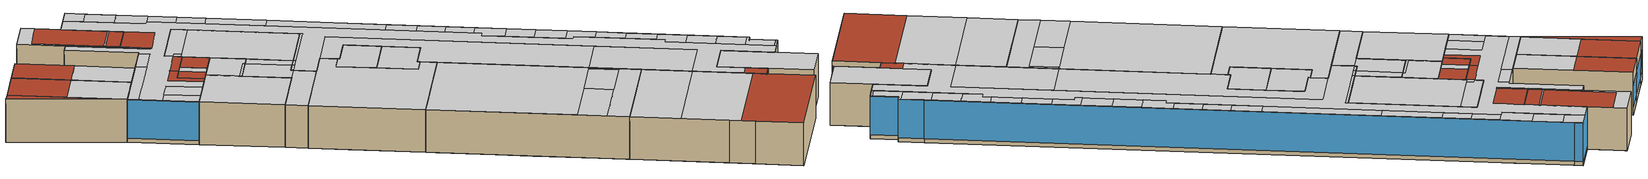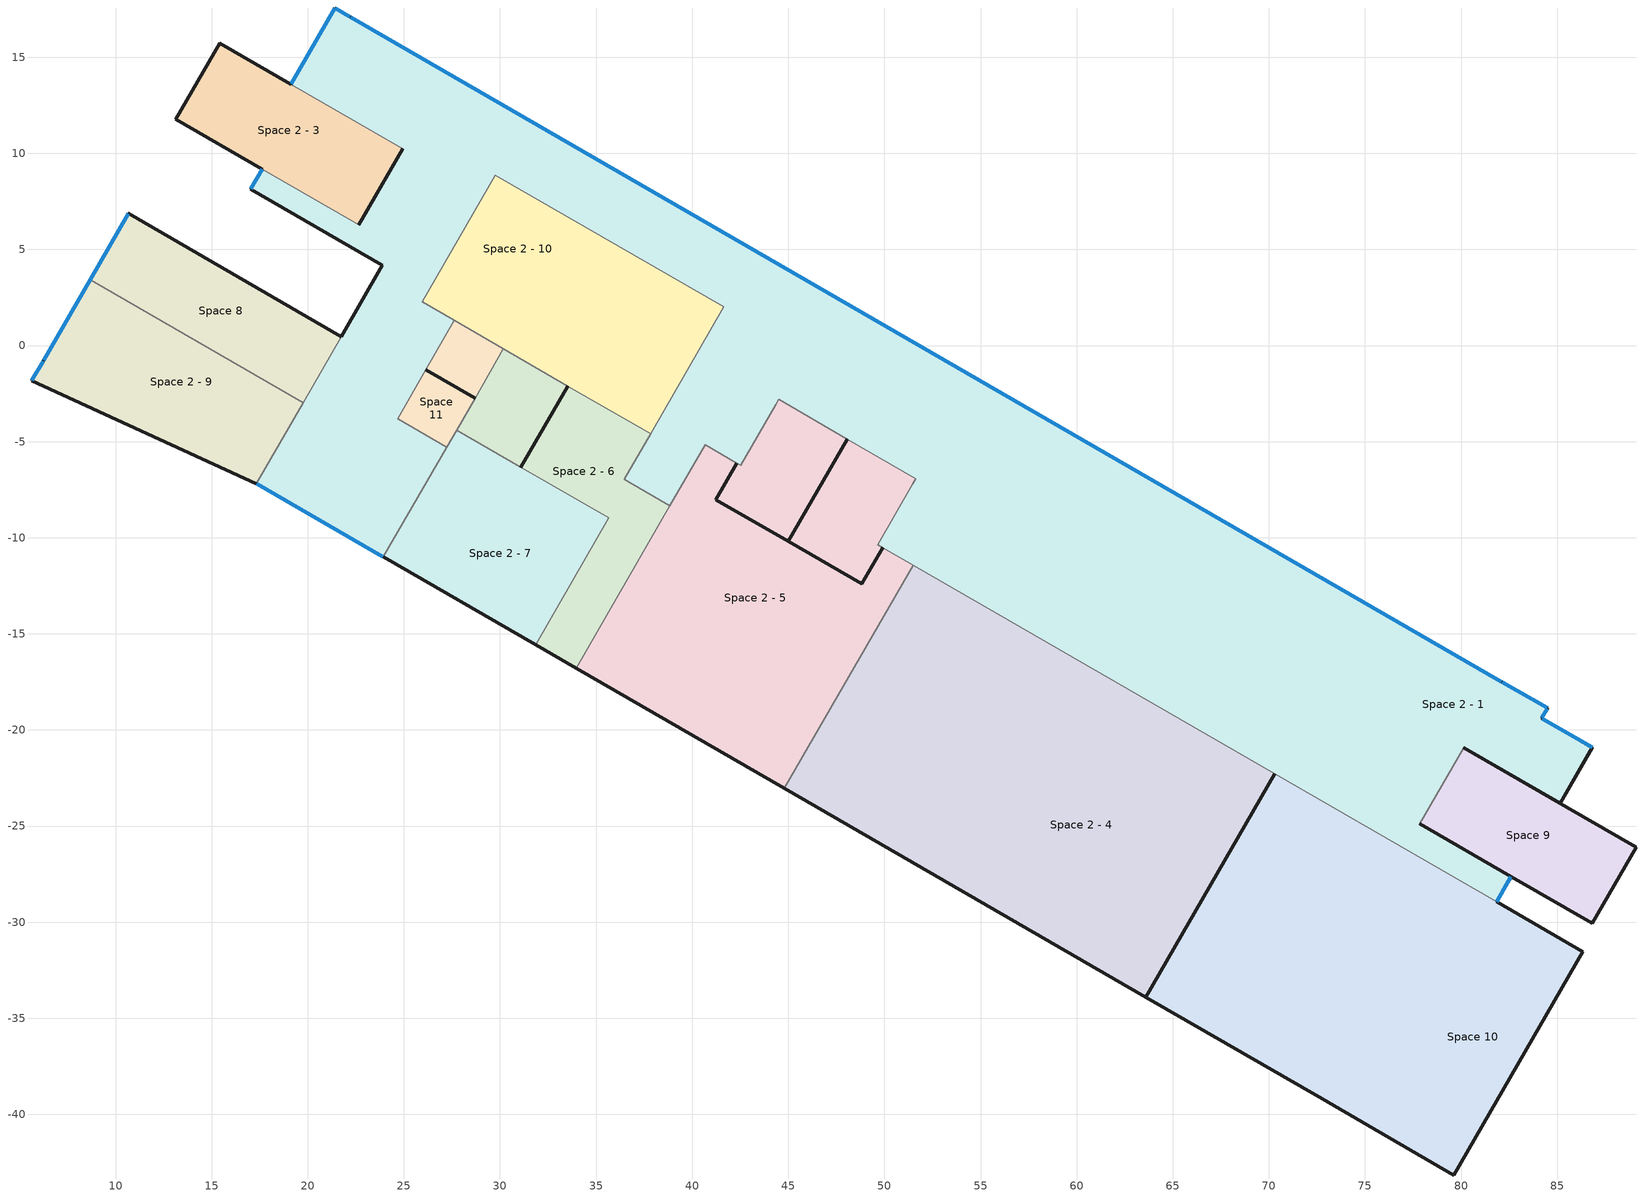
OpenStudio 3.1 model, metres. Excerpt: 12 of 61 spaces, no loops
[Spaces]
Space 2 - 1
 floor to Space 1 - 1: 37.83,-4.59 38.9,-2.75 43.12,-5.18 42.52,-6.24 40.67,-5.17 40.36,-5.7 39.31,-5.09 39.15,-5.36 z4.88; 72.17,-22.54 73.37,-20.47 76.22,-22.12 75.02,-24.19 z4.88; 17.79,-6.39 21.66,0.3 23.31,-0.65 19.44,-7.35 z4.88; 25.77,1.94 25.96,2.26 27.62,1.3 27.43,0.98 z4.88; 73.37,-20.47 74.56,-18.41 77.41,-20.05 76.22,-22.12 z4.88; 21.03,-9.32 21.22,-8.98 24.13,-10.66 23.93,-11 z4.88
 floor to Space 1: 51.64,-7.47 54.92,-1.79 57.65,-3.36 54.37,-9.05 z4.88; 26.77,4.26 31.19,11.91 36.48,8.86 34.8,5.96 29.77,8.86 27.02,4.11 z4.88; 50.25,-9.3 51.39,-7.33 51.64,-7.47 50.5,-9.44 z4.88; 34.8,5.96 36.48,8.86 41.83,5.77 40.15,2.87 z4.88; 51.39,-7.33 51.62,-6.92 49.49,-5.69 52.54,-0.41 54.92,-1.79 51.64,-7.47 z4.88; 38.9,-2.75 41.64,2.01 40.15,2.87 41.83,5.77 47.21,2.66 42.79,-4.99 z4.88; 64.57,-17.56 67.41,-12.65 72.1,-15.36 71.39,-16.58 74.56,-18.41 73.34,-20.52 70.7,-18.99 69.79,-20.58 z4.88; 58.9,-14.29 63.32,-6.64 73.68,-12.62 72.1,-15.36 67.41,-12.65 64.57,-17.56 z4.88; 53.23,-11.02 57.65,-3.36 63.32,-6.64 58.9,-14.29 z4.88; 20.05,13.06 22.34,17.02 25.9,14.97 23.61,11.01 z4.88
 floor to Space 1 (Interior Floor): 28.9,7.95 26.77,4.26 22.8,6.55 24.93,10.25 z4.88; 54.37,-9.05 53.23,-11.02 50.5,-9.44 51.64,-7.47 z4.88; 52.54,-0.41 49.49,-5.69 44.5,-2.81 43.12,-5.18 42.79,-4.99 47.21,2.66 z4.88; 22.34,17.02 20.05,13.06 19.13,13.6 21.41,17.56 z4.88
 floor to Space 7: 37.78,-7.73 39.31,-5.09 40.36,-5.7 38.84,-8.34 z4.88
 floor to Space 1 - 6 (Interior Floor): 39.15,-5.36 37.78,-7.73 36.46,-6.97 37.83,-4.59 z4.88
 floor to Space 1 - 1 (Interior Floor): 84.5,-18.87 84.19,-19.39 86.81,-20.9 85.16,-23.82 80.14,-20.93 77.86,-24.88 81.02,-26.71 80.26,-28.03 49.64,-10.36 50.25,-9.3 69.79,-20.58 70.7,-18.99 73.34,-20.52 72.17,-22.54 75.02,-24.19 77.41,-20.05 71.39,-16.58 73.68,-12.62 z4.88; 26.26,2.79 20.17,-7.77 19.44,-7.35 23.31,-0.65 21.66,0.3 23.89,4.16 z4.88; 86.83,-20.92 85.16,-23.82 86.81,-20.9 z4.88; 25.39,-8.47 24.13,-10.66 21.22,-8.98 22.49,-6.8 z4.88; 26.09,-7.26 25.39,-8.47 22.8,-6.98 23.5,-5.76 z4.88; 27.09,1.18 21.48,-8.53 20.17,-7.77 25.77,1.94 z4.88; 27.4,1 22.8,-6.98 22.49,-6.8 27.09,1.18 z4.88
 floor to Space 1 - 7: 17.33,-7.19 17.79,-6.39 21.48,-8.53 21.03,-9.32 z4.88
 floor ground (ExtSlabCarpet 4in ClimateZone 1-8): 27.43,0.98 24.67,-3.81 27.23,-5.29 26.09,-7.26 23.5,-5.76 27.4,1 z4.88; 82.61,-27.63 81.85,-28.95 80.26,-28.03 81.02,-26.71 z4.88; 27.02,4.11 26.26,2.79 22.04,5.23 22.65,6.29 22.8,6.55 z4.88; 22.65,6.29 22.04,5.23 17.02,8.13 17.63,9.18 z4.88
 floor to Space 6 (Interior Floor): 27.82,13.86 25.54,9.9 23.61,11.01 25.9,14.97 z4.88
 floor to Space 6: 25.54,9.9 27.82,13.86 31.19,11.91 28.9,7.95 z4.88
 wall outside (ASHRAE 189.1-2009 ExtWall Mass ClimateZone 5): 24.93,10.25 22.8,6.55 22.65,6.29 / 17.33,-7.19 23.93,-11 / 17.63,9.18 17.02,8.13 23.89,4.16 21.75,0.47 / 77.86,-24.88 82.61,-27.63 / 81.85,-28.95 82.61,-27.63 / 80.14,-20.93 85.16,-23.82 86.83,-20.92 84.19,-19.39 84.5,-18.87 82.12,-17.49 22.2,17.1 21.41,17.56 19.13,13.6 z4.88:9.75; 85.16,-23.82 86.81,-20.9 z4.88:9.73
 wall to Space 2 - 6: 37.83,-4.59 36.46,-6.97 z4.88:9.75
 wall to Space 2 - 5 (Interior Wall): 38.84,-8.34 40.67,-5.17 / 42.32,-6.13 42.52,-6.24 44.34,-3.07 44.5,-2.81 48.06,-4.87 / 51.47,-7.19 49.64,-10.36 z4.88:9.75
 wall to Space 10: 70.31,-22.29 81.85,-28.95 z4.88:9.75
 wall to Space 2 - 10 (Interior Wall): 27.62,1.3 25.96,2.26 29.77,8.86 41.64,2.01 37.83,-4.59 z4.88:9.75
 wall to Space 2 - 5: 48.06,-4.87 51.62,-6.92 51.47,-7.19 / 49.64,-10.36 49.91,-10.51 51.49,-11.42 / 40.67,-5.17 42.32,-6.13 z4.88:9.75
 wall to Space 2 - 7 (Interior Wall): 23.93,-11 27.23,-5.29 z4.88:9.75
 wall to Space 11 (Interior Wall): 24.67,-3.81 26.14,-1.25 z4.88:9.75
 wall to Space 2 - 9 (Interior Wall): 19.76,-2.98 17.33,-7.19 z4.88:9.75
 wall to Space 2 - 3 (Interior Wall): 19.13,13.6 23.41,11.13 24.93,10.25 z4.88:9.75
 wall to Space 11: 26.14,-1.25 27.62,1.3 / 27.23,-5.29 24.67,-3.81 z4.88:9.75
 wall to Space 9 (Interior Wall): 77.86,-24.88 80.14,-20.93 z4.88:9.75
 wall to Space 2 - 3: 22.65,6.29 17.63,9.18 z4.88:9.75
 wall to Space 2 - 6 (Interior Wall): 36.46,-6.97 36.73,-7.12 38.84,-8.34 z4.88:9.75
 wall to Space 2 - 4 (Interior Wall): 51.49,-11.42 70.31,-22.29 z4.88:9.75
 wall to Space 8: 21.75,0.47 19.76,-2.98 z4.88:9.75
 window (ASHRAE 189.1-2009 ExtWindow ClimateZone 4-5): 84.21,-19.37 84.49,-18.89 / 22.18,17.11 21.43,17.55 / 86.81,-20.9 84.22,-19.41 / 82.1,-17.48 22.23,17.09 z5.34:9.73; 84.48,-18.85 82.15,-17.51 z5.33:9.73; 21.4,17.54 19.14,13.62 z5.29:9.73; 17.35,-7.2 23.91,-10.98 z5.31:9.73; 17.63,9.18 17.04,8.15 z5.19:9.73; 81.86,-28.93 82.6,-27.65 z5.57:9.55
 ceiling to Space 3 - 7 (Interior Ceiling): 67.33,-11.42 67.64,-10.89 69.62,-12.04 70.39,-10.72 67.68,-9.15 66.61,-11 z9.75; 72.41,-13.64 73.17,-12.32 70.39,-10.72 69.62,-12.04 z9.75; 85.87,-22.12 86.63,-20.8 84.19,-19.39 84.5,-18.87 84.26,-18.73 83.19,-20.58 z9.75; 58.45,-5.59 59.21,-4.27 56.51,-2.7 55.74,-4.02 z9.75
 ceiling to Space 12 (Interior Ceiling): 22.2,14.64 23.27,16.49 21.41,17.56 20.35,15.71 z9.75
 ceiling to Space 14: 22.8,6.55 22.65,6.29 25.55,4.61 25.7,4.87 z9.75
 ceiling to Space 3 - 10: 37.83,-4.59 37.15,-5.77 37.42,-5.93 38.1,-4.75 z9.75; 37.15,-5.77 36.46,-6.97 36.73,-7.12 37.42,-5.93 z9.75
 ceiling to Space 3 - 9 (Interior Ceiling): 65.49,-19.5 68.53,-14.22 43.72,0.11 40.67,-5.17 42.52,-6.24 44.5,-2.81 51.62,-6.92 49.64,-10.36 z9.75; 74.98,-24.99 78.03,-19.71 68.53,-14.22 65.49,-19.5 z9.75
 ceiling to Space 3 - 12: 41.64,2.01 37.83,-4.59 38.1,-4.75 41.91,1.85 z9.75
 ceiling to Space 3 - 7: 86.63,-20.8 85.87,-22.12 86.07,-22.24 86.83,-20.92 z9.75; 53.86,-1.17 53.1,-2.49 55.74,-4.02 56.51,-2.7 z9.75; 59.21,-4.27 58.45,-5.59 59.19,-6.01 58.88,-6.54 61.02,-7.78 62.09,-5.93 z9.75; 73.17,-12.32 72.41,-13.64 75.22,-15.27 75.99,-13.95 z9.75; 81.51,-17.14 80.44,-18.99 83.19,-20.58 84.26,-18.73 z9.75; 78.73,-15.54 77.67,-17.38 80.44,-18.99 81.51,-17.14 z9.75; 75.99,-13.95 75.22,-15.27 76.08,-15.77 75.78,-16.29 77.67,-17.38 78.73,-15.54 z9.75; 64.83,-7.51 63.76,-9.36 66.61,-11 67.68,-9.15 z9.75; 62.09,-5.93 61.02,-7.78 63.76,-9.36 64.83,-7.51 z9.75
 ceiling to Space 3 - 1 (Interior Ceiling): 20.53,-9.03 22.56,-5.52 25.96,-7.48 26.76,-6.09 23.36,-4.13 26.78,1.79 25.96,2.26 29.77,8.86 41.91,1.85 36.73,-7.12 38.84,-8.34 43.72,0.11 78.03,-19.71 74.98,-24.99 79.73,-27.73 80.5,-26.41 77.86,-24.88 80.14,-20.93 85.16,-23.82 86.07,-22.24 75.78,-16.29 76.08,-15.77 67.64,-10.89 67.33,-11.42 58.88,-6.54 59.19,-6.01 28.31,11.82 28,11.29 20.35,15.71 19.13,13.6 27.84,8.57 25.55,4.61 17.63,9.18 17.02,8.13 23.89,4.16 23.73,3.9 24.79,3.29 18.39,-7.8 z9.75; 23.93,-11 24.76,-9.55 21.36,-7.59 20.53,-9.03 z9.75
 ceiling to Space 15 (Interior Ceiling): 23.01,0.21 24.79,3.29 23.73,3.9 21.95,0.82 z9.75
 ceiling to Space 12: 40.01,6.82 39.24,5.5 50.29,-0.88 51.05,0.44 z9.75; 34.44,10.04 33.67,8.72 39.24,5.5 40.01,6.82 z9.75; 51.05,0.44 50.29,-0.88 53.1,-2.49 53.86,-1.17 z9.75; 26.15,14.82 25.08,12.97 28,11.29 29.07,13.14 z9.75; 29.07,13.14 28.31,11.82 30.99,10.27 31.75,11.59 z9.75; 31.75,11.59 30.99,10.27 33.67,8.72 34.44,10.04 z9.75; 23.27,16.49 22.2,14.64 25.08,12.97 26.15,14.82 z9.75
 ceiling to Space 3 - 3 (Interior Ceiling): 18.39,-7.8 23.01,0.21 21.95,0.82 17.33,-7.19 z9.75
 ceiling to Space 3 - 1: 22.56,-5.52 21.36,-7.59 24.76,-9.55 25.96,-7.48 z9.75
 roof outside (ASHRAE 189.1-2009 ExtRoof IEAD ClimateZone 2-5): 25.7,4.87 27.84,8.57 24.93,10.25 22.8,6.55 z9.75; 81.85,-28.95 82.61,-27.63 80.5,-26.41 79.73,-27.73 z9.75; 26.76,-6.09 27.23,-5.29 24.67,-3.81 25.58,-2.23 24.74,-1.74 23.36,-4.13 z9.75; 25.58,-2.23 27.62,1.3 26.78,1.79 24.74,-1.74 z9.75
Space 2 - 9
 floor to Space 1 - 8 (Interior Floor): 10.11,-2.54 9.58,-3.46 11.05,-4.32 5.64,-1.84 6.45,-0.43 z4.88
 floor ground (ExtSlabCarpet 4in ClimateZone 1-8): 19.76,-2.98 17.33,-7.19 11.05,-4.32 9.58,-3.46 10.11,-2.54 6.45,-0.43 8.67,3.42 z4.88
 wall outside (ASHRAE 189.1-2009 ExtWall Mass ClimateZone 5): 8.67,3.42 6.25,-0.79 5.64,-1.84 17.33,-7.19 z4.88:9.75
 wall to Space 8: 19.76,-2.98 8.67,3.42 z4.88:9.75
 window (ASHRAE 189.1-2009 ExtWindow ClimateZone 4-5): 8.67,3.42 6.26,-0.76 z5.78:8.23; 6.23,-0.81 5.65,-1.82 z5.78:8.22
 ceiling to Space 3 - 4: 16.54,-6.73 16.5,-6.81 17.33,-7.19 z9.75
 ceiling to Space 3 - 3 (Interior Ceiling): 17.33,-7.19 19.76,-2.98 14.22,0.22 11.79,-3.99 z9.75
 roof outside (ASHRAE 189.1-2009 ExtRoof IEAD ClimateZone 2-5): 5.64,-1.84 16.5,-6.81 16.54,-6.73 6.25,-0.79 z9.75; 11.79,-3.99 14.22,0.22 8.67,3.42 6.25,-0.79 z9.75
Space 2 - 3
 floor to Space 1 - 10: 21.27,7.43 23.41,11.13 23.61,11.01 21.48,7.31 z4.88; 13.56,11.88 15.69,15.58 16.75,14.97 14.62,11.27 z4.88; 14.62,11.27 16.75,14.97 23.41,11.13 21.27,7.43 z4.88
 floor to Space 1 - 1 (Interior Floor): 17.78,9.45 17.63,9.18 13.41,11.62 13.56,11.88 z4.88
 floor to Space 1 (Interior Floor): 24.93,10.25 22.8,6.55 21.48,7.31 23.61,11.01 z4.88
 floor ground (ExtSlabCarpet 4in ClimateZone 1-8): 22.8,6.55 22.65,6.29 17.63,9.18 17.78,9.45 z4.88; 15.37,15.03 13.41,11.62 13.14,11.77 15.11,15.18 z4.88; 15.69,15.58 15.37,15.03 15.11,15.18 15.43,15.73 z4.88
 wall outside (ASHRAE 189.1-2009 ExtWall Mass ClimateZone 5): 19.13,13.6 15.43,15.73 13.14,11.77 17.63,9.18 / 22.65,6.29 24.93,10.25 z4.88:9.75
 ceiling to Space 3 - 6 (Interior Ceiling): 17.63,9.18 17.78,9.45 14.62,11.27 16.75,14.97 15.43,15.73 13.14,11.77 z9.75; 17.63,9.18 21.33,7.05 21.48,7.31 17.78,9.45 z9.75; 21.48,7.31 23.61,11.01 23.41,11.13 21.27,7.43 z9.75
 roof outside (ASHRAE 189.1-2009 ExtRoof IEAD ClimateZone 2-5): 22.65,6.29 22.8,6.55 21.48,7.31 21.33,7.05 z9.75; 21.27,7.43 23.41,11.13 16.75,14.97 14.62,11.27 z9.75; 22.8,6.55 24.93,10.25 23.61,11.01 21.48,7.31 z9.75
Space 2 - 4
 floor to Space 1 - 4 (Interior Floor): 58.28,-22.51 55.76,-26.86 52.3,-24.87 54.82,-20.51 z4.88; 61.08,-17.66 59.68,-20.07 56.22,-18.08 57.62,-15.66 z4.88; 59.68,-20.07 58.28,-22.51 54.82,-20.51 56.22,-18.08 z4.88
 floor to Space 1 - 1: 51.19,-11.95 51.49,-11.42 70.31,-22.29 70,-22.81 z4.88
 floor ground (ExtSlabCarpet 4in ClimateZone 1-8): 70,-22.81 67.54,-27.08 66.53,-26.5 68.99,-22.23 z4.88; 68.99,-22.23 66.53,-26.5 67.54,-27.08 63.6,-33.9 63.21,-33.67 65.7,-29.37 63.19,-27.92 67.11,-21.14 z4.88; 57.62,-15.66 51.22,-26.75 45.72,-23.57 47.93,-19.74 51.21,-21.63 55.39,-14.38 z4.88; 65.7,-29.37 63.21,-33.67 60.71,-32.23 63.19,-27.92 z4.88; 64.77,-19.79 62.37,-23.94 64.71,-25.29 60.71,-32.23 54.68,-28.75 61.08,-17.66 z4.88
 floor to Space 7: 44.78,-23.04 47,-19.2 47.93,-19.74 45.72,-23.57 z4.88; 47,-19.2 51.19,-11.95 55.39,-14.38 51.21,-21.63 z4.88
 floor to Space 1 - 4: 51.22,-26.75 52.3,-24.87 55.76,-26.86 54.68,-28.75 z4.88; 62.37,-23.94 64.77,-19.79 67.11,-21.14 64.71,-25.29 z4.88
 wall outside (ASHRAE 189.1-2009 ExtWall Mass ClimateZone 5): 44.78,-23.04 63.6,-33.9 / 70.31,-22.29 63.6,-33.9 z4.88:9.75
 wall to Space 2 - 5 (Interior Wall): 51.49,-11.42 44.78,-23.04 z4.88:9.75
 ceiling to Space 3 - 9 (Interior Ceiling): 61.53,-32.71 65.28,-26.21 62.53,-24.62 58.78,-31.12 z9.75; 65.28,-26.21 68.05,-21.42 65.29,-19.83 62.53,-24.62 z9.75
 ceiling to Space 3 - 9: 65.49,-19.5 65.29,-19.83 68.05,-21.42 61.53,-32.71 63.6,-33.9 70.31,-22.29 z9.75; 51.49,-11.42 44.78,-23.04 58.78,-31.12 65.49,-19.5 z9.75
Space 11
 floor ground (ExtSlabCarpet 4in ClimateZone 1-8): 28.9,0.56 28.71,0.24 27.43,0.98 27.62,1.3 z4.88; 29.99,-0.5 28.7,-2.73 26.14,-1.25 27.43,0.98 z4.88; 30.18,-0.17 29.99,-0.5 28.71,0.24 28.9,0.56 z4.88; 28.7,-2.73 27.23,-5.29 24.67,-3.81 26.14,-1.25 z4.88
 wall outside (ASHRAE 189.1-2009 ExtWall Mass ClimateZone 5): 26.14,-1.25 28.7,-2.73 z4.88:9.75
 wall to Space 2 - 6 (Interior Wall): 27.74,-4.4 28.7,-2.73 30.18,-0.17 z4.88:9.75
 wall to Space 2 - 10 (Interior Wall): 30.18,-0.17 27.62,1.3 z4.88:9.75
 wall to Space 2 - 7: 27.23,-5.29 27.74,-4.4 z4.88:9.75
 ceiling to Space 13 (Interior Ceiling): 28.14,-3.71 28.7,-2.73 26.14,-1.25 25.58,-2.23 z9.75
 roof outside (ASHRAE 189.1-2009 ExtRoof IEAD ClimateZone 2-5): 28.7,-2.73 30.18,-0.17 27.62,1.3 26.14,-1.25 z9.75; 27.23,-5.29 28.14,-3.71 25.58,-2.23 24.67,-3.81 z9.75
Space 2 - 6
 floor to Space 7 (Interior Floor): 38.84,-8.34 33.96,-16.79 32.91,-16.18 37.78,-7.73 z4.88
 floor to Space 1 - 5: 31.85,-15.57 35.05,-10.03 36.11,-10.64 32.91,-16.18 z4.88
 floor to Space 1 - 6: 31.09,-6.33 33.53,-2.11 34.13,-2.46 31.69,-6.68 z4.88; 35.05,-10.03 35.66,-8.97 31.69,-6.68 34.13,-2.46 37.83,-4.59 36.46,-6.97 37.78,-7.73 36.11,-10.64 z4.88
 floor to Space 1 - 6 (Interior Floor): 33.53,-2.11 31.09,-6.33 28.8,-5.01 31.24,-0.78 z4.88
 floor ground (ExtSlabCarpet 4in ClimateZone 1-8): 31.05,-1.11 28.8,-5.01 27.74,-4.4 29.99,-0.5 z4.88
 floor to Space 1 - 1 (Interior Floor): 31.24,-0.78 31.05,-1.11 29.99,-0.5 30.18,-0.17 z4.88
 wall outside (ASHRAE 189.1-2009 ExtWall Mass ClimateZone 5): 31.85,-15.57 33.96,-16.79 / 33.53,-2.11 31.09,-6.33 z4.88:9.75
 wall to Space 2 - 5 (Interior Wall): 33.96,-16.79 38.84,-8.34 z4.88:9.75
 wall to Space 2 - 7: 31.09,-6.33 35.66,-8.97 31.85,-15.57 z4.88:9.75
 wall to Space 2 - 10: 37.83,-4.59 33.53,-2.11 z4.88:9.75
 wall to Space 2 - 10 (Interior Wall): 33.53,-2.11 30.18,-0.17 z4.88:9.75
 wall to Space 2 - 7 (Interior Wall): 27.74,-4.4 31.09,-6.33 z4.88:9.75
 ceiling to Space 3 - 10 (Interior Ceiling): 33.96,-16.79 38.84,-8.34 36.73,-7.12 31.85,-15.57 z9.75; 37.15,-5.77 37.83,-4.59 33.53,-2.11 32.85,-3.29 z9.75; 31.09,-6.33 32.85,-3.29 32.65,-3.17 30.89,-6.21 z9.75; 30.89,-6.21 32.65,-3.17 32.85,-3.29 33.53,-2.11 30.18,-0.17 27.74,-4.4 z9.75
 ceiling to Space 3 - 10: 32.85,-3.29 31.09,-6.33 35.66,-8.97 36.73,-7.12 36.46,-6.97 37.15,-5.77 z9.75
Space 10
 floor ground (ExtSlabCarpet 4in ClimateZone 1-8): 71.29,-23.56 68.83,-27.82 67.54,-27.08 70,-22.81 z4.88; 86.33,-31.54 79.63,-43.15 74.88,-40.41 81.58,-28.8 z4.88
 floor to Space 1 - 3: 70.92,-38.12 77.62,-26.51 81.58,-28.8 74.88,-40.41 z4.88
 floor to Space 1 - 1 (Interior Floor): 77.62,-26.51 77.32,-27.04 70,-22.81 70.31,-22.29 z4.88
 floor to Space 1 - 4 (Interior Floor): 74.86,-31.3 70.92,-38.12 63.6,-33.9 67.54,-27.08 z4.88; 77.32,-27.04 74.86,-31.3 68.83,-27.82 71.29,-23.56 z4.88
 wall outside (ASHRAE 189.1-2009 ExtWall Mass ClimateZone 5): 70.31,-22.29 63.6,-33.9 72.76,-39.19 75.14,-40.56 79.63,-43.15 86.33,-31.54 81.85,-28.95 z4.88:9.75
 ceiling to Space 3 - 9: 70.31,-22.29 63.6,-33.9 68.28,-36.6 74.98,-24.99 z9.75
 ceiling to Space 22 (Interior Ceiling): 73.82,-39.8 80.53,-28.19 74.98,-24.99 68.28,-36.6 z9.75
 roof outside (ASHRAE 189.1-2009 ExtRoof IEAD ClimateZone 2-5): 79.63,-43.15 86.33,-31.54 80.53,-28.19 73.82,-39.8 z9.75
Space 2 - 5
 floor to Space 1: 49.26,-6.1 49.49,-5.69 51.62,-6.92 51.39,-7.33 z4.88; 48.12,-8.07 49.26,-6.1 51.39,-7.33 50.25,-9.3 z4.88; 43.12,-5.18 44.5,-2.81 48.06,-4.87 46.69,-7.24 z4.88; 46.69,-7.24 48.06,-4.87 49.49,-5.69 48.12,-8.07 z4.88
 floor to Space 7: 37.68,-18.94 39.9,-15.1 47,-19.2 44.78,-23.04 z4.88; 39.57,-7.07 40.36,-5.7 42.02,-6.66 41.23,-8.02 z4.88; 44.99,-10.19 45.77,-8.83 49.61,-11.04 48.82,-12.4 z4.88; 41.23,-8.02 42.02,-6.66 45.77,-8.83 44.99,-10.19 z4.88; 33.96,-16.79 36.17,-12.96 39.9,-15.1 37.68,-18.94 z4.88
 floor to Space 1 - 1: 42.02,-6.66 42.32,-6.13 42.52,-6.24 43.12,-5.18 46.69,-7.24 45.77,-8.83 z4.88; 49.61,-11.04 49.91,-10.51 51.49,-11.42 51.19,-11.95 z4.88
 floor to Space 7 (Interior Floor): 51.19,-11.95 50.4,-13.32 48.82,-12.4 49.61,-11.04 z4.88; 50.4,-13.32 47,-19.2 36.17,-12.96 39.57,-7.07 z4.88
 floor to Space 1 - 1 (Interior Floor): 50.25,-9.3 49.64,-10.36 49.91,-10.51 49.61,-11.04 45.77,-8.83 46.69,-7.24 z4.88; 42.32,-6.13 42.02,-6.66 40.36,-5.7 40.67,-5.17 z4.88
 wall outside (ASHRAE 189.1-2009 ExtWall Mass ClimateZone 5): 33.96,-16.79 44.78,-23.04 / 42.32,-6.13 41.23,-8.02 / 49.91,-10.51 48.82,-12.4 44.99,-10.19 48.06,-4.87 / 44.99,-10.19 41.23,-8.02 z4.88:9.75
 ceiling to Space 3 - 9 (Interior Ceiling): 44.78,-23.04 51.49,-11.42 49.91,-10.51 48.82,-12.4 41.23,-8.02 42.32,-6.13 40.67,-5.17 33.96,-16.79 z9.75; 44.99,-10.19 48.06,-4.87 44.5,-2.81 42.52,-6.24 42.32,-6.13 41.23,-8.02 z9.75
 ceiling to Space 3 - 9: 48.06,-4.87 44.99,-10.19 48.82,-12.4 49.91,-10.51 49.64,-10.36 51.62,-6.92 z9.75
Space 9
 floor to Space 1 - 2: 77.86,-24.88 80.14,-20.93 89.12,-26.11 86.83,-30.07 z4.88
 wall outside (ASHRAE 189.1-2009 ExtWall Mass ClimateZone 5): 77.86,-24.88 82.61,-27.63 86.83,-30.07 89.12,-26.11 84.63,-23.52 80.14,-20.93 z4.88:9.75
 ceiling to Space 3 - 8: 80.14,-20.93 77.86,-24.88 86.83,-30.07 89.12,-26.11 z9.75
Space 2 - 10
 floor to Space 1 - 1 (Interior Floor): 38.9,-2.75 37.83,-4.59 25.96,2.26 27.02,4.11 z4.88
 floor to Space 1 (Interior Floor): 34.8,5.96 32.06,1.21 27.02,4.11 29.77,8.86 z4.88; 39.17,1.17 37.41,-1.88 32.06,1.21 33.82,4.26 z4.88
 floor to Space 1: 37.41,-1.88 40.15,2.87 41.64,2.01 38.9,-2.75 z4.88; 33.82,4.26 34.8,5.96 40.15,2.87 39.17,1.17 z4.88
 ceiling to Space 3 - 12: 31.35,7.95 27.54,1.35 37.83,-4.59 41.64,2.01 z9.75
 ceiling to Space 3 - 1 (Interior Ceiling): 26.78,1.79 27.11,2.36 27.87,1.92 31.35,7.95 29.77,8.86 25.96,2.26 z9.75
 ceiling to Space 3 - 1: 27.11,2.36 26.78,1.79 27.54,1.35 27.87,1.92 z9.75
Space 2 - 7
 floor to Space 1 - 6 (Interior Floor): 31.69,-6.68 31.08,-7.74 28.19,-6.06 28.8,-5.01 z4.88
 floor ground (ExtSlabCarpet 4in ClimateZone 1-8): 28.8,-5.01 27.15,-7.87 26.09,-7.26 27.74,-4.4 z4.88; 26.44,-9.08 24.99,-11.61 23.93,-11 25.39,-8.47 z4.88; 35.05,-10.03 31.85,-15.57 24.99,-11.61 28.19,-6.06 z4.88; 35.66,-8.97 35.05,-10.03 31.08,-7.74 31.69,-6.68 z4.88
 floor to Space 1 - 1 (Interior Floor): 27.15,-7.87 26.44,-9.08 25.39,-8.47 26.09,-7.26 z4.88
 wall outside (ASHRAE 189.1-2009 ExtWall Mass ClimateZone 5): 23.93,-11 31.85,-15.57 z4.88:9.75
 ceiling to Space 3 - 11: 27.74,-4.4 23.93,-11 31.85,-15.57 35.66,-8.97 z9.75
Space 8
 floor to Space 5 (Interior Floor): 18.02,2.4 16.12,-0.88 12.33,1.31 14.23,4.59 z4.88
 floor to Space 1 - 8: 10.49,6.56 10.67,6.87 14.21,4.82 14.03,4.52 z4.88
 floor ground (ExtSlabCarpet 4in ClimateZone 1-8): 21.75,0.47 19.76,-2.98 8.67,3.42 10.49,6.56 14.03,4.52 14.21,4.82 z4.88
 wall outside (ASHRAE 189.1-2009 ExtWall Mass ClimateZone 5): 21.75,0.47 10.67,6.87 8.67,3.42 z4.88:9.75
 window (ASHRAE 189.1-2009 ExtWindow ClimateZone 4-5): 10.65,6.85 8.67,3.42 z5.78:8.23
 ceiling to Space 3 - 3 (Interior Ceiling): 19.76,-2.98 21.75,0.47 16.21,3.67 14.22,0.22 z9.75
 roof outside (ASHRAE 189.1-2009 ExtRoof IEAD ClimateZone 2-5): 14.22,0.22 16.21,3.67 10.67,6.87 8.67,3.42 z9.75
[Building]
CoorsTEK: North Axis {deg}=30; Space Type=CK Space_Default; Default Construction Set=Default CK Construction; Default Schedule Set=CK Default
[Site]
BROOMFIELD-JEFFCO: Latitude {deg}=39.91; Longitude {deg}=-105.12; Time Zone {hr}=-7; Elevation {m}=1728
[ClimateZones]
Climate Zone Value 1=5B; Climate Zone Institution Name 2=CEC; Climate Zone Document Name 2=California Climate Zone Descriptions; Climate Zone Document Year 2=1995
[SizingPeriod:DesignDay] Barometric Pressure {Pa}=81198; Sky Clearness=0; Snow Indicator=0; Day of Month=21; Daylight Saving Time Indicator=0; Humidity Indicating Type=WetBulb; Dry-Bulb Temperature Range Modifier Type=DefaultMultipliers
Name | Maximum Dry-Bulb Temperature {C} | Daily Dry-Bulb Temperature Range {deltaC} | Humidity Indicating Conditions at Maximum Dry-Bulb | Wind Speed {m/s} | Wind Direction {deg} | Month | Day Type | Solar Model Indicator | ASHRAE Taub | ASHRAE Taud
Denver Centennial  Golden   N Ann Clg .4% Condns DB=>MWB | 33 | 15.2 | 15.7 | 4.9 | 0 | 7 | SummerDesignDay | ASHRAETau | 0.424 | 2.025
Denver Centennial  Golden   N Ann Htg 99.6% Condns DB | -18.8 | 0 | -18.8 | 3 | 340 | 12 | WinterDesignDay | ASHRAEClearSky
[Material]
Name | Roughness | Thickness {m} | Conductivity {W/m-K} | Density {kg/m3} | Specific Heat {J/kg-K} | Thermal Absorptance | Solar Absorptance | Visible Absorptance
Roof Membrane | MediumSmooth | 0.0095 | 0.16 | 1121.29 | 1460
MAT-CC05 4 HW CONCRETE | Rough | 0.1016 | 1.311 | 2240 | 836.8
1IN Stucco | MediumRough | 0.0253 | 0.6918 | 1858 | 837
F16 Acoustic tile | MediumSmooth | 0.0191 | 0.06 | 368 | 590
G01a 19mm gypsum board | MediumSmooth | 0.019 | 0.16 | 800 | 1090
M11 100mm lightweight concrete | Rough | 0.1016 | 0.53 | 1280 | 840
1IN Stucco 3 | Smooth | 0.0253 | 0.6918 | 1858 | 837 | 0.9 | 0.92 | 0.92
8IN Concrete HW 1 | MediumRough | 0.2033 | 1.7296 | 2243 | 837 | 0.9 | 0.65 | 0.65
Wall Insulation [31] 1 | MediumRough | 0.0337 | 0.0432 | 91 | 837 | 0.9 | 0.5 | 0.5
1/2IN Gypsum 1 | Smooth | 0.0127 | 0.16 | 784.9 | 830 | 0.9 | 0.4 | 0.4
MAT-CC05 4 HW CONCRETE 1; MAT-CC05 4 HW CONCRETE 2; MAT-CC05 4 HW CONCRETE 3; MAT-CC05 4 HW CONCRETE 4 | Rough | 0.1016 | 1.311 | 2240 | 836.8 | 0.9 | 0.85 | 0.85
Roof Membrane 1 | VeryRough | 0.0095 | 0.16 | 1121.29 | 1460 | 0.9 | 0.7 | 0.7
Roof Insulation [18] 1 | MediumRough | 0.1693 | 0.049 | 265 | 836.8 | 0.9 | 0.7 | 0.7
Metal Decking 1 | MediumSmooth | 0.0015 | 45.006 | 7680 | 418.4 | 0.9 | 0.6 | 0.6
G01a 19mm gypsum board 1 | MediumSmooth | 0.019 | 0.16 | 800 | 1090 | 0.9 | 0.4 | 0.4
F16 Acoustic tile 1; F16 Acoustic tile 2 | MediumSmooth | 0.0191 | 0.06 | 368 | 590 | 0.9 | 0.3 | 0.3
M11 100mm lightweight concrete 1; M11 100mm lightweight concrete 2 | MediumRough | 0.1016 | 0.53 | 1280 | 840 | 0.9 | 0.5 | 0.5
F08 Metal surface 1 | Smooth | 0.0008 | 45.28 | 7824 | 500 | 0.9 | 0.7 | 0.7
I01 25mm insulation board 1 | MediumRough | 0.0254 | 0.03 | 43 | 1210 | 0.9 | 0.6 | 0.6
G05 25mm wood 1; G05 25mm wood 2 | MediumSmooth | 0.0254 | 0.15 | 608 | 1630 | 0.9 | 0.5 | 0.5
[Material:NoMass] Roughness=Smooth; Thermal Resistance {m2-K/W}=0.1; Thermal Absorptance=0.9; Solar Absorptance=0.8; Visible Absorptance=0.8
CP02 CARPET PAD 1; CP02 CARPET PAD 2; CP02 CARPET PAD 3; CP02 CARPET PAD 4
[Construction]
ExtSlabCarpet 4in ClimateZone 1-8: MAT-CC05 4 HW CONCRETE
Interior Floor: F16 Acoustic tile
Interior Wall: G01a 19mm gypsum board
Interior Ceiling: M11 100mm lightweight concrete
ASHRAE 189.1-2009 ExtWall Mass ClimateZone 5: 1IN Stucco
ASHRAE 189.1-2009 ExtRoof IEAD ClimateZone 2-5: Roof Membrane
ASHRAE 189.1-2009 ExtWindow ClimateZone 4-5: Clear 3mm 1
ASHRAE 189.1-2009 ExtWall Mass ClimateZone 6: 1IN Stucco 3, 8IN Concrete HW 1, Wall Insulation [31] 1, 1/2IN Gypsum 1
ExtSlabCarpet 4in ClimateZone 1-8 1: MAT-CC05 4 HW CONCRETE 1, CP02 CARPET PAD 1
ASHRAE 189.1-2009 ExtRoof IEAD ClimateZone 2: Roof Membrane 1, Roof Insulation [18] 1, Metal Decking 1
Interior Wall 1: G01a 19mm gypsum board 1, F04 Wall air space resistance 1, G01a 19mm gypsum board 1
Interior Floor 1: F16 Acoustic tile 1, F05 Ceiling air space resistance 1, M11 100mm lightweight concrete 1
Interior Ceiling 1: M11 100mm lightweight concrete 2, F05 Ceiling air space resistance 2, F16 Acoustic tile 2
ExtSlabCarpet 4in ClimateZone 1-8 2: MAT-CC05 4 HW CONCRETE 2, CP02 CARPET PAD 2
ExtSlabCarpet 4in ClimateZone 1-8 3: MAT-CC05 4 HW CONCRETE 3, CP02 CARPET PAD 3
ExtSlabCarpet 4in ClimateZone 1-8 4: MAT-CC05 4 HW CONCRETE 4, CP02 CARPET PAD 4
ASHRAE 189.1-2009 ExtWindow ClimateZone 10; ASHRAE 189.1-2009 ExtWindow ClimateZone 11: Theoretical Glass [167]
Exterior Door 1: F08 Metal surface 1, I01 25mm insulation board 1
Interior Window 1; Interior Window 2; Interior Window 3; Interior Window 4: Clear 3mm
Interior Door 1: G05 25mm wood 1
Interior Partition 1: G05 25mm wood 2
[WindowMaterial:Glazing] Optical Data Type=SpectralAverage; Thickness {m}=0.003; Back Side Solar Reflectance at Normal Incidence=0; Back Side Visible Reflectance at Normal Incidence=0; Infrared Transmittance at Normal Incidence=0; Dirt Correction Factor for Solar and Visible Transmittance=1; Solar Diffusing=No
Name | Solar Transmittance at Normal Incidence | Front Side Solar Reflectance at Normal Incidence | Visible Transmittance at Normal Incidence | Front Side Visible Reflectance at Normal Incidence | Front Side Infrared Hemispherical Emissivity | Back Side Infrared Hemispherical Emissivity | Conductivity {W/m-K}
Clear 3mm; Clear 3mm 1 | 0.837 | 0.075 | 0.898 | 0.081 | 0.84 | 0.84 | 0.9
Theoretical Glass [167] | 0.2374 | 0.7126 | 0.2512 | 0.6988 | 0.985 | 0.985 | 2.1073
[DefaultConstructionSet]
Default CK Construction: Default Exterior Surface Constructions=Default Surface Constructions 1; Default Interior Surface Constructions=Default Surface Constructions 2; Default Ground Contact Surface Constructions=Default Surface Constructions 3; Default Exterior SubSurface Constructions=Default Sub Surface Constructions 1; Default Interior SubSurface Constructions=Default Sub Surface Constructions 2; Interior Partition Construction=Interior Partition 1
[DefaultSurfaceConstructions]
Name | Floor Construction | Wall Construction | Roof Ceiling Construction
Default Surface Constructions 1 | ExtSlabCarpet 4in ClimateZone 1-8 1 | ASHRAE 189.1-2009 ExtWall Mass ClimateZone 6 | ASHRAE 189.1-2009 ExtRoof IEAD ClimateZone 2
Default Surface Constructions 2 | Interior Floor 1 | Interior Wall 1 | Interior Ceiling 1
Default Surface Constructions 3 | ExtSlabCarpet 4in ClimateZone 1-8 3 | ExtSlabCarpet 4in ClimateZone 1-8 2 | ExtSlabCarpet 4in ClimateZone 1-8 4
[DefaultSubSurfaceConstructions]
Name | Fixed Window Construction | Operable Window Construction | Door Construction | Tubular Daylight Dome Construction | Tubular Daylight Diffuser Construction
Default Sub Surface Constructions 1 | ASHRAE 189.1-2009 ExtWindow ClimateZone 10 | ASHRAE 189.1-2009 ExtWindow ClimateZone 11 | Exterior Door 1 | Interior Window 1 | Interior Window 2
Default Sub Surface Constructions 2 | Interior Window 3 | Interior Window 4 | Interior Door 1
[Material:AirGap]
Name | Thermal Resistance {m2-K/W}
F04 Wall air space resistance 1 | 0.15
F05 Ceiling air space resistance 1; F05 Ceiling air space resistance 2 | 0.18
[ThermalZone] Use Ideal Air Loads=No
Name | Thermostat | Humidistat
West Stairways | Thermostat Setpoint Dual Setpoint 7
1st Floor - Restrooms | Thermostat Setpoint Dual Setpoint 6
1st Floor - East Classrooms | Thermostat Setpoint Dual Setpoint 2 | Zone Control Humidistat 1
Atrium | Thermostat Setpoint Dual Setpoint 18
East Stairways | Thermostat Setpoint Dual Setpoint 9
1st Floor - Labs | Thermostat Setpoint Dual Setpoint 4
1st Floor - West Classrooms | Thermostat Setpoint Dual Setpoint 21
1st Floor - Utility | Thermostat Setpoint Dual Setpoint 22
1st Floor - Computer Lab | Thermostat Setpoint Dual Setpoint 1
Elevator | Thermostat Setpoint Dual Setpoint 8
1st Floor - Lounge | Thermostat Setpoint Dual Setpoint 5
1st Floor - Hallways | Thermostat Setpoint Dual Setpoint 3
[BuildingStory]
Story 2: Nominal Z Coordinate {m}=4.8768; Nominal Floor to Floor Height {m}=4.8768; Nominal Floor to Ceiling Height {m}=4.8768
[Space]
Name | Space Type | Building Story | Thermal Zone
Space 2 - 9 | Classrom | Story 2 | 1st Floor - Computer Lab
Space 2 - 5 | Lab | Story 2 | 1st Floor - Labs
Space 2 - 1 | Hallway | Story 2 | 1st Floor - Hallways
Space 2 - 10 | Hallway | Story 2 | Atrium
Space 2 - 6 | Mechanical | Story 2 | 1st Floor - Utility
Space 2 - 3 | Hallway | Story 2 | West Stairways
Space 2 - 4 | Classrom | Story 2 | 1st Floor - West Classrooms
Space 2 - 7 | Restroom | Story 2 | 1st Floor - Restrooms
Space 2
Space 8 | Meeting Room | Story 2 | 1st Floor - Lounge
Space 9 | Hallway | Story 2 | East Stairways
Space 10 | Classrom | Story 2 | 1st Floor - East Classrooms
Space 11 | Hallway | Story 2 | Elevator
[Controller:WaterCoil]
Controller Water Coil 8: Action=Reverse; Minimum Actuated Flow {m3/s}=0
[HeatExchanger:AirToAir:SensibleAndLatent] Availability Schedule=Always On Discrete hvac_library; Nominal Supply Air Flow Rate {m3/s}=18.17; Sensible Effectiveness at 100% Heating Air Flow=0.76; Latent Effectiveness at 100% Heating Air Flow=0.68; Sensible Effectiveness at 75% Heating Air Flow=0.81; Latent Effectiveness at 75% Heating Air Flow=0.73; Sensible Effectiveness at 100% Cooling Air Flow=0.76; Latent Effectiveness at 100% Cooling Air Flow=0.68; Sensible Effectiveness at 75% Cooling Air Flow=0.81; Latent Effectiveness at 75% Cooling Air Flow=0.73; Nominal Electric Power {W}=0; Supply Air Outlet Temperature Control=Yes; Heat Exchanger Type=Plate; Frost Control Type=None; Threshold Temperature {C}=1.7; Economizer Lockout=Yes
Air-to-Air HX 1; Air-to-Air HX 2
[DefaultScheduleSet] People Activity Level Schedule=CK Activity; Lighting Schedule=CK Light; Infiltration Schedule=CK Infil
Name | Number of People Schedule | Electric Equipment Schedule
CK Default; Corridor Schedule Set; Mechanical Schedule Set; Restroom Schedule Set; Classroom Schedule Set; Meeting Room Schedule Set | CK Occ | CK Equip
Office Schedule Set | CK Office Occ | CK Equip
Lab Schedule Set | CK Occ | CK Lab Equip
[People:Definition] Number of People Calculation Method=People/Area; Fraction Radiant=0.3
Name | People per Space Floor Area {person/m2}
People Definition CK; Mechanical People Definition | 0.05382
Classroom People Definition | 0.050798
Corridor People Definition | 0.010764
Lab People Definition | 0.0204408
Office People Definition | 0.010678
Meeting Room People Definition | 0.069
Restroom People Definition | 0.107639
[Lights:Definition] Design Level Calculation Method=Watts/Area
Name | Watts per Space Floor Area {W/m2} | Fraction Radiant | Fraction Visible
Lights Definition CK | 9.687519
Classroom Lights Definition; Lab Lights Definition; Office Lights Definition | 10.6563 | 0.37 | 0.2
Corridor Lights Definition | 4.84376 | 0.37 | 0.2
Mechanical Lights Definition | 14.5313 | 0.37 | 0.2
Meeting Room Lights Definition | 12.5938 | 0.37 | 0.2
Restroom Lights Definition | 8.718767 | 0.37 | 0.2
[ElectricEquipment:Definition] Design Level Calculation Method=Watts/Area
Name | Watts per Space Floor Area {W/m2} | Fraction Radiant
Electric Equipment Definition CK | 5.812514
Classroom Electric Equipment Definition; Lab Electric Equipment Definition | 7.642376 | 0.5
Corridor Electric Equipment Definition | 1.722226 | 0.5
Mechanical Electric Equipment Definition | 2.906256 | 0.5
Office Electric Equipment Definition | 6.888903 | 0.5
Meeting Room Electric Equipment Definition | 3.982647 | 0.5
Restroom Electric Equipment Definition | 0.753474 | 0.5
[SpaceType] Default Construction Set=Default CK Construction; Standards Building Type=SecondarySchool
Name | Default Schedule Set | Design Specification Outdoor Air Object | Standards Space Type
CK Space_Default | CK Default | 189.1-2009 - Office - WholeBuilding - Lg Office - CZ4-8 Ventilation 1
Classrom | Classroom Schedule Set | Classroom Ventilation | Classroom
Hallway | Corridor Schedule Set | Corridor Ventilation | Corridor
Lab | Lab Schedule Set | Lab Ventilation | Kitchen
Mechanical | Mechanical Schedule Set | Mechanical Ventilation | Mechanical
Office | Office Schedule Set | Office Ventilation | Office
Restroom | Restroom Schedule Set | Restroom Ventilation | Restroom
Meeting Room | Meeting Room Schedule Set | Meeting Room Ventilation | Office
[DesignSpecification:OutdoorAir] Outdoor Air Method=Sum
Name | Outdoor Air Flow per Person {m3/s-person} | Outdoor Air Flow per Floor Area {m3/s-m2}
Corridor Ventilation | 0 | 0.000508
Mechanical Ventilation | 0 | 0.000254
189.1-2009 - Office - WholeBuilding - Lg Office - CZ4-8 Ventilation 1; Office Ventilation | 0.00943895
Classroom Ventilation | 0.00707921
Lab Ventilation | 0.00707921 | 0
Meeting Room Ventilation | 0.00943895 | 0
Restroom Ventilation |  | 0.0048768
[ThermostatSetpoint:DualSetpoint]
Name | Heating Setpoint Temperature Schedule | Cooling Setpoint Temperature Schedule
Thermostat Setpoint Dual Setpoint 1; Thermostat Setpoint Dual Setpoint 2; Thermostat Setpoint Dual Setpoint 3; Thermostat Setpoint Dual Setpoint 4; Thermostat Setpoint Dual Setpoint 5; Thermostat Setpoint Dual Setpoint 6; Thermostat Setpoint Dual Setpoint 7; Thermostat Setpoint Dual Setpoint 8; Thermostat Setpoint Dual Setpoint 9; Thermostat Setpoint Dual Setpoint 18; Thermostat Setpoint Dual Setpoint 21 | AHU 1,2,&3 Thermostat Heating | AHU 1,2,&3 Thermostat Cooling
Thermostat Setpoint Dual Setpoint 22 | AHU 4 Thermostat | AHU 4 Thermostat
[ZoneControl:Humidistat]
Zone Control Humidistat 1
[ZoneVentilation:DesignFlowRate] Schedule=Always On Discrete hvac_library; Design Flow Rate Calculation Method=AirChanges/Hour; Design Flow Rate {m3/s}=0; Flow Rate per Zone Floor Area {m3/s-m2}=0; Flow Rate per Person {m3/s-person}=0; Air Changes per Hour {1/hr}=5; Ventilation Type=Natural; Fan Pressure Rise {Pa}=0; Fan Total Efficiency=1; Constant Term Coefficient=0.606; Temperature Term Coefficient=0.03636; Velocity Term Coefficient=0.1177; Velocity Squared Term Coefficient=0; Minimum Indoor Temperature {C}=18; Maximum Indoor Temperature {C}=100; Delta Temperature {deltaC}=1; Minimum Outdoor Temperature {C}=-100; Maximum Outdoor Temperature {C}=100; Maximum Wind Speed {m/s}=40
Natural Ventilation; Natural Ventilation 1; Natural Ventilation 2; Natural Ventilation 3; Natural Ventilation 4; Natural Ventilation 5; Natural Ventilation 6; Natural Ventilation 7; Natural Ventilation 8; Natural Ventilation 9; Natural Ventilation 10; Natural Ventilation 11; Natural Ventilation 12; Natural Ventilation 13; Natural Ventilation 14; Natural Ventilation 15; Natural Ventilation 16; Natural Ventilation 17; Natural Ventilation 18; Natural Ventilation 19; Natural Ventilation 20; Natural Ventilation 21; Natural Ventilation 22; Natural Ventilation 23; Natural Ventilation 24; Natural Ventilation 25; Natural Ventilation 26
[SpaceInfiltration:DesignFlowRate] Design Flow Rate Calculation Method=Flow/ExteriorArea
Name | Space or SpaceType | Flow per Exterior Surface Area {m3/s-m2}
Default Infiltration | CK Space_Default | 0.000226568
Classroom Infiltration | Classrom | 0.00113386
Corridor Infiltration | Hallway | 0.00113386
Lab Infiltration | Lab | 0.00113386
Mechanical Infiltration | Mechanical | 0.00113386
Meeting Room Infiltration | Meeting Room | 0.00113386
Office Infiltration | Office | 0.00113386
Restroom Infiltration | Restroom | 0.00113386
[People] Multiplier=1
Name | People Definition | Space or SpaceType
Default People | People Definition CK | CK Space_Default
Classroom People | Classroom People Definition | Classrom
Corridor People | Corridor People Definition | Hallway
Lab People | Lab People Definition | Lab
Mechanical People | Mechanical People Definition | Mechanical
Meeting Room People | Meeting Room People Definition | Meeting Room
Office People | Office People Definition | Office
Restroom People | Restroom People Definition | Restroom
[Lights] Fraction Replaceable=1
Name | Lights Definition | Space or SpaceType
Default Lights | Lights Definition CK | CK Space_Default
Classroom Lights | Classroom Lights Definition | Classrom
Corridor Lights | Corridor Lights Definition | Hallway
Lab Lights | Lab Lights Definition | Lab
Mechanical Lights | Mechanical Lights Definition | Mechanical
Meeting Room Lights | Meeting Room Lights Definition | Meeting Room
Office Lights | Office Lights Definition | Office
Restroom Lights | Restroom Lights Definition | Restroom
[ElectricEquipment]
Name | Electric Equipment Definition | Space or SpaceType
Default Electrical Equipment | Electric Equipment Definition CK | CK Space_Default
Classroom Electric Equipment | Classroom Electric Equipment Definition | Classrom
Corridor Electric Equipment | Corridor Electric Equipment Definition | Hallway
Lab Electric Equipment | Lab Electric Equipment Definition | Lab
Mechanical Electric Equipment | Mechanical Electric Equipment Definition | Mechanical
Meeting Room Electric Equipment | Meeting Room Electric Equipment Definition | Meeting Room
Office Electric Equipment | Office Electric Equipment Definition | Office
Restroom Electric Equipment | Restroom Electric Equipment Definition | Restroom
[Schedule:Constant]
Always On Discrete hvac_library: Value=1
[Schedule:Ruleset]
Name | Default Day Schedule | Summer Design Day Schedule | Winter Design Day Schedule
CK Lab Equip | Large Office Bldg Equip Default Schedule | Large Office Bldg Equip Summer Design Day | Large Office Bldg Equip Winter Design Day
AHU 4 Thermostat | Schedule Day 17
AHU 1,2,&3 Thermostat Heating | Schedule Day 18
AHU 1,2,&3 Thermostat Cooling | Schedule Day 19
CK Occ | Office Bldg Occ Default Schedule | Office Bldg Occ Summer Design Day | Office Bldg Occ Winter Design Day
CK Activity | Office Activity Default Schedule | Office Activity Summer Design Day | Office Activity Winter Design Day
CK Light | Office Bldg Light Default Schedule | Office Bldg Light Summer Design Day | Office Bldg Light Winter Design Day
CK Equip | Office Bldg Equip Default Schedule | Office Bldg Equip Summer Design Day | Office Bldg Equip Winter Design Day
CK Infil | Office Infil Quarter On Default Schedule | Office Infil Quarter On Summer Design Day | Office Infil Quarter On Winter Design Day
CK Office Occ | Office Bldg Occ Default Schedule 1 | Office Bldg Occ Summer Design Day 1 | Office Bldg Occ Winter Design Day 1
[Schedule:Day]
Large Office Bldg Equip Default Schedule: 8, 0, 0.1, 20, 0, 0.751, 24, 0, 0.1
Large Office Bldg Equip Summer Design Day: 8, 0, 0.1, 20, 0, 0.75, 24, 0, 0.1
Large Office Bldg Equip Winter Design Day: 24, 0, 0.1
Large Office Bldg Equip Rule 1 Day Schedule; Schedule Day 37: 8, 0, 0.1, 20, 0, 0.2, 24, 0, 0.1
Large Office Bldg Equip Rule 2 Day Schedule: 8, 0, 0.1, 20, 0, 0.3, 24, 0, 0.1
Schedule Day 17: 24, 0, 20
Schedule Day 18: 24, 0, 21.11
Schedule Day 19: 24, 0, 23.33
Office Bldg Occ Default Schedule: 8, 0, 0, 21, 0, 0.1, 24, 0, 0
Office Bldg Occ Summer Design Day; Office Bldg Occ Rule 1 Day Schedule: 8, 0, 0, 16, 0, 0.7, 21, 0, 0.15, 24, 0, 0
Office Bldg Occ Winter Design Day; Office Bldg Occ Winter Design Day 1; Office Bldg Occ Rule 2 Day Schedule 1; Schedule Day 27; Schedule Day 31: 24, 0, 0
Office Bldg Occ Rule 2 Day Schedule; Schedule Day 26: 8, 0, 0, 20, 0, 0.15, 24, 0, 0
Office Activity Default Schedule: 24, 0, 120
Office Activity Summer Design Day; Office Activity Winter Design Day: 24, 0, 132
Office Bldg Light Default Schedule: 6, 0, 0.1773, 22, 0, 0.85021, 24, 0, 0.1773
Office Bldg Light Summer Design Day: 6, 0, 0.1773, 22, 0, 0.9, 24, 0, 0.1773
Office Bldg Light Winter Design Day; Office Bldg Light Rule 2 Day Schedule; Schedule Day 10: 24, 0, 0.1773
Office Bldg Light Rule 1 Day Schedule; Schedule Day 33: 24, 0, 1
Office Bldg Equip Default Schedule: 7, 0, 0.15, 19, 0, 0.9, 24, 0, 0.15
Office Bldg Equip Summer Design Day: 8, 0, 0.35, 17, 0, 0.95, 24, 0, 0.35
Office Bldg Equip Winter Design Day: 24, 0, 0.14
Office Bldg Equip Rule 1 Day Schedule: 24, 0, 0.15
Office Bldg Equip Rule 2 Day Schedule: 8, 0, 0.234675, 17, 0, 0.709393, 24, 0, 0.22926
Office Infil Quarter On Default Schedule; Office Infil Quarter On Summer Design Day; Office Infil Quarter On Winter Design Day: 7, 0, 1, 21, 0, 0.5, 24, 0, 1
Office Bldg Occ Default Schedule 1: 7, 0, 0, 17, 0, 0.95, 21, 0, 0.15, 24, 0, 0
Office Bldg Occ Summer Design Day 1: 8, 0, 0.00488527, 17, 0, 0.95, 21, 0, 0.15, 24, 0, 0
Office Bldg Occ Rule 1 Day Schedule 1: 8, 0, 0, 17, 0, 0.5, 24, 0, 0
Schedule Day 22: 6, 0, 0.1773, 18, 0, 0.75, 24, 0, 0.1773
Schedule Day 23; Schedule Day 32: 24, 0, 0.3
Schedule Day 25: 8, 0, 0, 16, 0, 0.92419, 21, 0, 0.534307, 24, 0, 0
Schedule Day 30: 8, 0, 0, 17, 0, 0.95, 21, 0, 0.619142, 24, 0, 0
Schedule Day 34: 7, 0, 0.25092, 19, 0, 0.812279, 24, 0, 0.2437
Schedule Day 35: 7, 0, 0.15, 19, 0, 0.95, 24, 0, 0.15
Schedule Day 36: 7, 0, 0.15, 19, 0, 0.35, 24, 0, 0.15
[Schedule:Rule] Date Specification Type=DateRange
Name | Schedule Ruleset | Rule Order | Day Schedule | Apply Sunday | Apply Monday | Apply Tuesday | Apply Wednesday | Apply Thursday | Apply Friday | Apply Saturday | Start Month | Start Day | End Month | End Day
CK Lab Equip Rule 2 | CK Lab Equip | 1 | Large Office Bldg Equip Rule 1 Day Schedule | Yes | Yes | Yes | Yes | Yes | Yes | Yes | 5 | 15 | 8 | 18
CK Lab Equip Rule 3 | CK Lab Equip | 2 | Large Office Bldg Equip Rule 2 Day Schedule | Yes | No | No | No | No | No | Yes | 1 | 1 | 12 | 31
CK Occ Rule 3 | CK Occ | 2 | Office Bldg Occ Rule 1 Day Schedule | No | Yes | Yes | Yes | Yes | Yes | No | 1 | 6 | 5 | 9
CK Occ Rule 4 | CK Occ | 3 | Office Bldg Occ Rule 2 Day Schedule | Yes | No | No | No | No | No | Yes | 1 | 6 | 5 | 9
CK Light Rule 4 | CK Light | 3 | Office Bldg Light Rule 1 Day Schedule | No | Yes | Yes | Yes | Yes | Yes | No | 9 | 1 | 12 | 31
CK Light Rule 5 | CK Light | 4 | Office Bldg Light Rule 2 Day Schedule | Yes | No | No | No | No | No | Yes | 1 | 1 | 8 | 31
CK Equip 6 | CK Equip | 5 | Office Bldg Equip Rule 1 Day Schedule | Yes | No | No | No | No | No | Yes | 1 | 1 | 12 | 31
CK Equip Rule 7 | CK Equip | 6 | Office Bldg Equip Rule 2 Day Schedule | No | Yes | Yes | Yes | Yes | Yes | No | 5 | 15 | 7 | 31
CK Office Rule 4 | CK Office Occ | 3 | Office Bldg Occ Rule 1 Day Schedule 1 | No | Yes | Yes | Yes | Yes | Yes | No | 5 | 15 | 8 | 18
CK Office Rule 5 | CK Office Occ | 4 | Office Bldg Occ Rule 2 Day Schedule 1 | Yes | No | No | No | No | No | Yes | 1 | 1 | 6 | 30
CK Light Rule 3 | CK Light | 2 | Schedule Day 10 | Yes |  |  |  |  |  | Yes | 9 | 1 | 12 | 31
CK Light Rule 2 | CK Light | 1 | Schedule Day 22 |  | Yes | Yes | Yes | Yes | Yes |  | 1 | 1 | 8 | 31
CK Light Rule 1 | CK Light | 0 | Schedule Day 23 |  | Yes | Yes | Yes | Yes | Yes |  | 12 | 13 | 1 | 4
CK Occ Rule 2 | CK Occ | 1 | Schedule Day 25 |  | Yes | Yes | Yes | Yes | Yes |  | 8 | 18 | 12 | 12
CK Occ Rule 1 | CK Occ | 0 | Schedule Day 26 | Yes |  |  |  |  |  | Yes | 8 | 18 | 12 | 12
CK Office Rule 3 | CK Office Occ | 2 | Schedule Day 27 | Yes |  |  |  |  |  | Yes | 5 | 15 | 8 | 18
CK Office Rule 2 | CK Office Occ | 1 | Schedule Day 30 |  | Yes | Yes | Yes | Yes | Yes |  | 8 | 19 | 12 | 31
CK Office Rule 1 | CK Office Occ | 0 | Schedule Day 31 | Yes |  |  |  |  |  | Yes | 8 | 19 | 12 | 31
CK Equip Rule 5 | CK Equip | 4 | Schedule Day 32 |  | Yes | Yes | Yes | Yes | Yes |  | 12 | 13 | 1 | 5
CK Equip Rule 4 | CK Equip | 3 | Schedule Day 33 |  | Yes | Yes | Yes | Yes | Yes |  | 8 | 1 | 12 | 13
CK Equip Rule 3 | CK Equip | 2 | Schedule Day 34 |  | Yes | Yes | Yes | Yes | Yes |  | 1 | 7 | 5 | 14
CK Equip Rule 2 | CK Equip | 1 | Schedule Day 35 |  | Yes | Yes | Yes | Yes | Yes |  | 8 | 1 | 8 | 31
CK Equip Rule 1 | CK Equip | 0 | Schedule Day 36 |  | Yes | Yes | Yes | Yes | Yes |  | 12 | 1 | 12 | 13
CK Lab Equip Rule 1 | CK Lab Equip | 0 | Schedule Day 37 | Yes | Yes | Yes | Yes | Yes | Yes | Yes | 12 | 13 | 1 | 5
